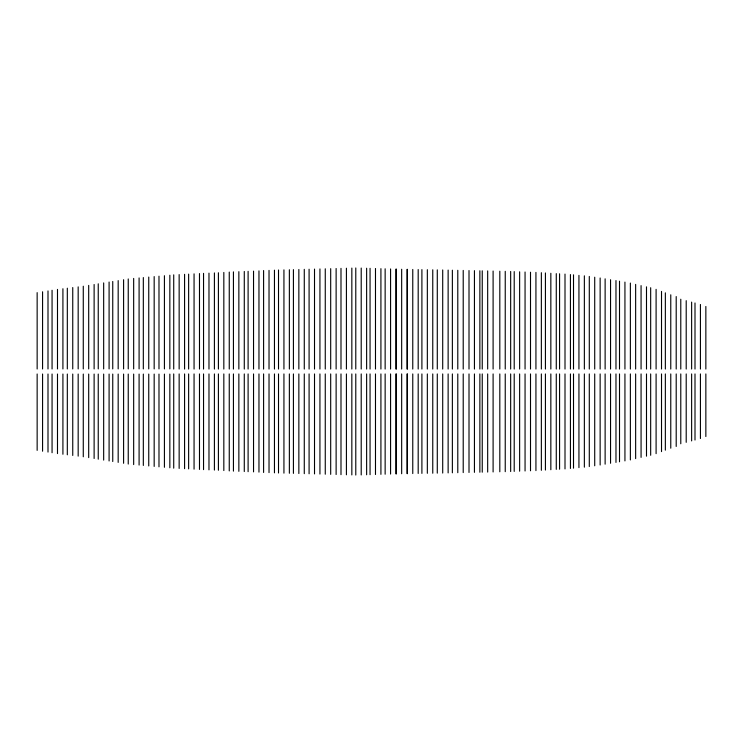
<?xml version="1.0" encoding="UTF-8"?>
<svg xmlns="http://www.w3.org/2000/svg" width="743" height="743" viewBox="0 0 743 743"><rect width="100%" height="100%" fill="white"/><g stroke="black" fill="none" stroke-linecap="round" stroke-linejoin="round"><path stroke-width="1.11" d="M705.85 306.478L705.85 369.057M705.85 373.943L705.85 436.522M700.426 304.481L700.426 369.057M700.426 373.943L700.426 438.519M695.002 302.977L695.002 369.057M695.002 373.943L695.002 440.023M691.631 302.095L691.631 369.057M691.631 373.943L691.631 440.905M686.207 300.664L686.207 369.057M686.207 373.943L686.207 442.336M680.783 299.225L680.783 369.057M680.783 373.943L680.783 443.775M676.204 296.55L676.204 369.057M676.204 373.943L676.204 446.45M670.771 294.795L670.771 369.057M670.771 373.943L670.771 448.205M665.347 292.835L665.347 369.057M665.347 373.943L665.347 450.165M661.521 291.395L661.521 369.057M661.521 373.943L661.521 451.605M656.097 289.343L656.097 369.057M656.097 373.943L656.097 453.657M650.673 287.727L650.673 369.057M650.673 373.943L650.673 455.273M646.494 286.826L646.494 369.057M646.494 373.943L646.494 456.174M641.07 285.609L641.07 369.057M641.07 373.943L641.07 457.391M635.646 284.383L635.646 369.057M635.646 373.943L635.646 458.617M630.37 283.064L630.37 369.057M630.37 373.943L630.37 459.936M624.937 282.089L624.937 369.057M624.937 373.943L624.937 460.911M619.513 281.188L619.513 369.057M619.513 373.943L619.513 461.812M615.975 280.575L615.975 369.057M615.975 373.943L615.975 462.425M610.551 279.721L610.551 369.057M610.551 373.943L610.551 463.279M605.127 278.829L605.127 369.057M605.127 373.943L605.127 464.171M600.14 277.984L600.14 369.057M600.14 373.943L600.14 465.016M594.716 277.204L594.716 369.057M594.716 373.943L594.716 465.796M589.292 276.433L589.292 369.057M589.292 373.943L589.292 466.567M584.36 275.82L584.36 369.057M584.36 373.943L584.36 467.18M578.936 275.374L578.936 369.057M578.936 373.943L578.936 467.626M573.512 274.817L573.512 369.057M573.512 373.943L573.512 468.183M570.429 274.557L570.429 369.057M570.429 373.943L570.429 468.443M565.005 274.074L565.005 369.057M565.005 373.943L565.005 468.926M559.581 273.777L559.581 369.057M559.581 373.943L559.581 469.223M556.275 273.628L556.275 369.057M556.275 373.943L556.275 469.372M550.842 273.275L550.842 369.057M550.842 373.943L550.842 469.725M545.418 272.941L545.418 369.057M545.418 373.943L545.418 470.059M541.359 272.7L541.359 369.057M541.359 373.943L541.359 470.3M535.935 272.393L535.935 369.057M535.935 373.943L535.935 470.607M530.511 272.207L530.511 369.057M530.511 373.943L530.511 470.793M525.06 272.003L525.06 369.057M525.06 373.943L525.06 470.997M519.636 271.799L519.636 369.057M519.636 373.943L519.636 471.201M514.212 271.585L514.212 369.057M514.212 373.943L514.212 471.415M510.664 271.464L510.664 369.057M510.664 373.943L510.664 471.536M505.24 271.334L505.24 369.057M505.24 373.943L505.24 471.666M499.816 271.204L499.816 369.057M499.816 373.943L499.816 471.796M493.101 271.028L493.101 369.057M493.101 373.943L493.101 471.972M487.677 270.916L487.677 369.057M487.677 373.943L487.677 472.084M482.244 270.805L482.244 369.057M482.244 373.943L482.244 472.195M479.867 270.758L479.867 369.057M479.867 373.943L479.867 472.242M474.433 270.647L474.433 369.057M474.433 373.943L474.433 472.353M469.009 270.536L469.009 369.057M469.009 373.943L469.009 472.464M463.214 270.415L463.214 369.057M463.214 373.943L463.214 472.585M457.79 270.294L457.79 369.057M457.79 373.943L457.79 472.706M452.366 270.183L452.366 369.057M452.366 373.943L452.366 472.817M448.131 270.08L448.131 369.057M448.131 373.943L448.131 472.919M442.707 269.941L442.707 369.057M442.707 373.943L442.707 473.059M437.283 269.848L437.283 369.057M437.283 373.943L437.283 473.152M432.76 269.774L432.76 369.057M432.76 373.943L432.76 473.226M427.336 269.69L427.336 369.057M427.336 373.943L427.336 473.31M421.903 269.598L421.903 369.057M421.903 373.943L421.903 473.402M418.188 269.542L418.188 369.057M418.188 373.943L418.188 473.458M412.764 269.449L412.764 369.057M412.764 373.943L412.764 473.551M407.34 269.356L407.34 369.057M407.34 373.943L407.34 473.644M407.099 269.356L407.099 369.057M407.099 373.943L407.099 473.644M401.666 269.263L401.666 369.057M401.666 373.943L401.666 473.737M396.242 269.115L396.242 369.057M396.242 373.943L396.242 473.885M396 269.105L396 369.057M396 373.943L396 473.895M390.577 268.938L390.577 369.057M390.577 373.943L390.577 474.062M385.143 268.78L385.143 369.057M385.143 373.943L385.143 474.22M380.918 268.65L380.918 369.057M380.918 373.943L380.918 474.35M375.484 268.483L375.484 369.057M375.484 373.943L375.484 474.517M370.06 268.325L370.06 369.057M370.06 373.943L370.06 474.675M366.633 268.223L366.633 369.057M366.633 373.943L366.633 474.777M361.209 268.056L361.209 369.057M361.209 373.943L361.209 474.944M355.786 267.963L355.786 369.057M355.786 373.943L355.786 475.037M351.838 268.074L351.838 369.057M351.838 373.943L351.838 474.926M346.414 268.214L346.414 369.057M346.414 373.943L346.414 474.786M340.991 268.362L340.991 369.057M340.991 373.943L340.991 474.638M336.124 268.492L336.124 369.057M336.124 373.943L336.124 474.508M330.691 268.65L330.691 369.057M330.691 373.943L330.691 474.35M325.267 268.79L325.267 369.057M325.267 373.943L325.267 474.21M319.936 268.929L319.936 369.057M319.936 373.943L319.936 474.071M314.512 269.077L314.512 369.057M314.512 373.943L314.512 473.923M309.088 269.217L309.088 369.076M309.088 373.924L309.088 473.783M304.277 269.328L304.277 369.057M304.277 373.943L304.277 473.672M298.853 269.477L298.853 369.057M298.853 373.943L298.853 473.523M293.42 269.625L293.42 369.057M293.42 373.943L293.42 473.375M289.361 269.737L289.361 369.057M289.361 373.943L289.361 473.263M283.937 269.848L283.937 369.057M283.937 373.943L283.937 473.152M278.514 269.988L278.514 369.057M278.514 373.943L278.514 473.012M274.455 270.155L274.455 369.057M274.455 373.943L274.455 472.845M269.022 270.387L269.022 369.057M269.022 373.943L269.022 472.613M263.598 270.536L263.598 369.076M263.598 373.924L263.598 472.464M258.963 270.87L258.963 369.057M258.963 373.943L258.963 472.13M253.539 271.121L253.539 369.057M253.539 373.943L253.539 471.879M248.106 271.316L248.106 369.057M248.106 373.943L248.106 471.684M244.28 271.455L244.28 369.057M244.28 373.943L244.28 471.545M238.856 271.659L238.856 369.057M238.856 373.943L238.856 471.341M233.432 271.864L233.432 369.057M233.432 373.943L233.432 471.136M229.253 272.077L229.253 369.057M229.253 373.943L229.253 470.923M223.829 272.44L223.829 369.057M223.829 373.943L223.829 470.56M218.405 272.755L218.405 369.057M218.405 373.943L218.405 470.245M214.402 272.922L214.402 369.057M214.402 373.943L214.402 470.078M208.978 273.136L208.978 369.057M208.978 373.943L208.978 469.864M203.545 273.359L203.545 369.057M203.545 373.943L203.545 469.641M199.486 273.563L199.486 369.057M199.486 373.943L199.486 469.437M194.062 273.842L194.062 369.057M194.062 373.943L194.062 469.158M188.638 274.121L188.638 369.057M188.638 373.943L188.638 468.879M184.58 274.316L184.58 369.057M184.58 373.943L184.58 468.684M179.147 274.576L179.147 369.057M179.147 373.943L179.147 468.424M173.723 274.836L173.723 369.067M173.723 373.933L173.723 468.164M169.841 275.226L169.841 368.918M169.841 374.082L169.841 467.774M164.417 275.709L164.417 368.918M164.417 374.082L164.417 467.291M158.983 276.173L158.983 368.918M158.983 374.082L158.983 466.827M154.172 276.572L154.172 368.927M154.172 374.073L154.172 466.428M148.749 277.055L148.749 368.927M148.749 374.073L148.749 465.945M143.325 277.548L143.325 368.927M143.325 374.073L143.325 465.452M139.09 277.928L139.09 368.927M139.09 374.073L139.09 465.072M133.666 278.411L133.666 368.927M133.666 374.073L133.666 464.589M128.242 278.95L128.242 368.927M128.242 374.073L128.242 464.05M123.598 279.702L123.598 368.937M123.598 374.063L123.598 463.298M118.174 280.594L118.174 368.937M118.174 374.063L118.174 462.406M112.75 281.476L112.75 368.937M112.75 374.063L112.75 461.524M109.091 282.034L109.091 368.937M109.091 374.063L109.091 460.966M103.667 282.897L103.667 368.937M103.667 374.063L103.667 460.103M98.243 283.807L98.243 368.937M98.243 374.063L98.243 459.193M94.12 284.504L94.12 368.946M94.12 374.054L94.12 458.496M88.696 285.396L88.696 368.946M88.696 374.054L88.696 457.604M83.272 286.213L83.272 368.946M83.272 374.054L83.272 456.787M78.173 286.863L78.173 368.955M78.173 374.045L78.173 456.137M72.749 287.541L72.749 368.955M72.749 374.045L72.749 455.459M67.316 288.2L67.316 368.965M67.316 374.035L67.316 454.8M62.914 288.739L62.914 368.965M62.914 374.035L62.914 454.261M57.49 289.389L57.49 368.974M57.49 374.026L57.49 453.611M52.066 290.262L52.066 368.983M52.066 374.017L52.066 452.738M47.998 290.922L47.998 368.983M47.998 374.017L47.998 452.078M42.574 291.776L42.574 368.992M42.574 374.008L42.574 451.224M37.15 292.621L37.15 369.002M37.15 373.998L37.15 450.379"/></g></svg>
